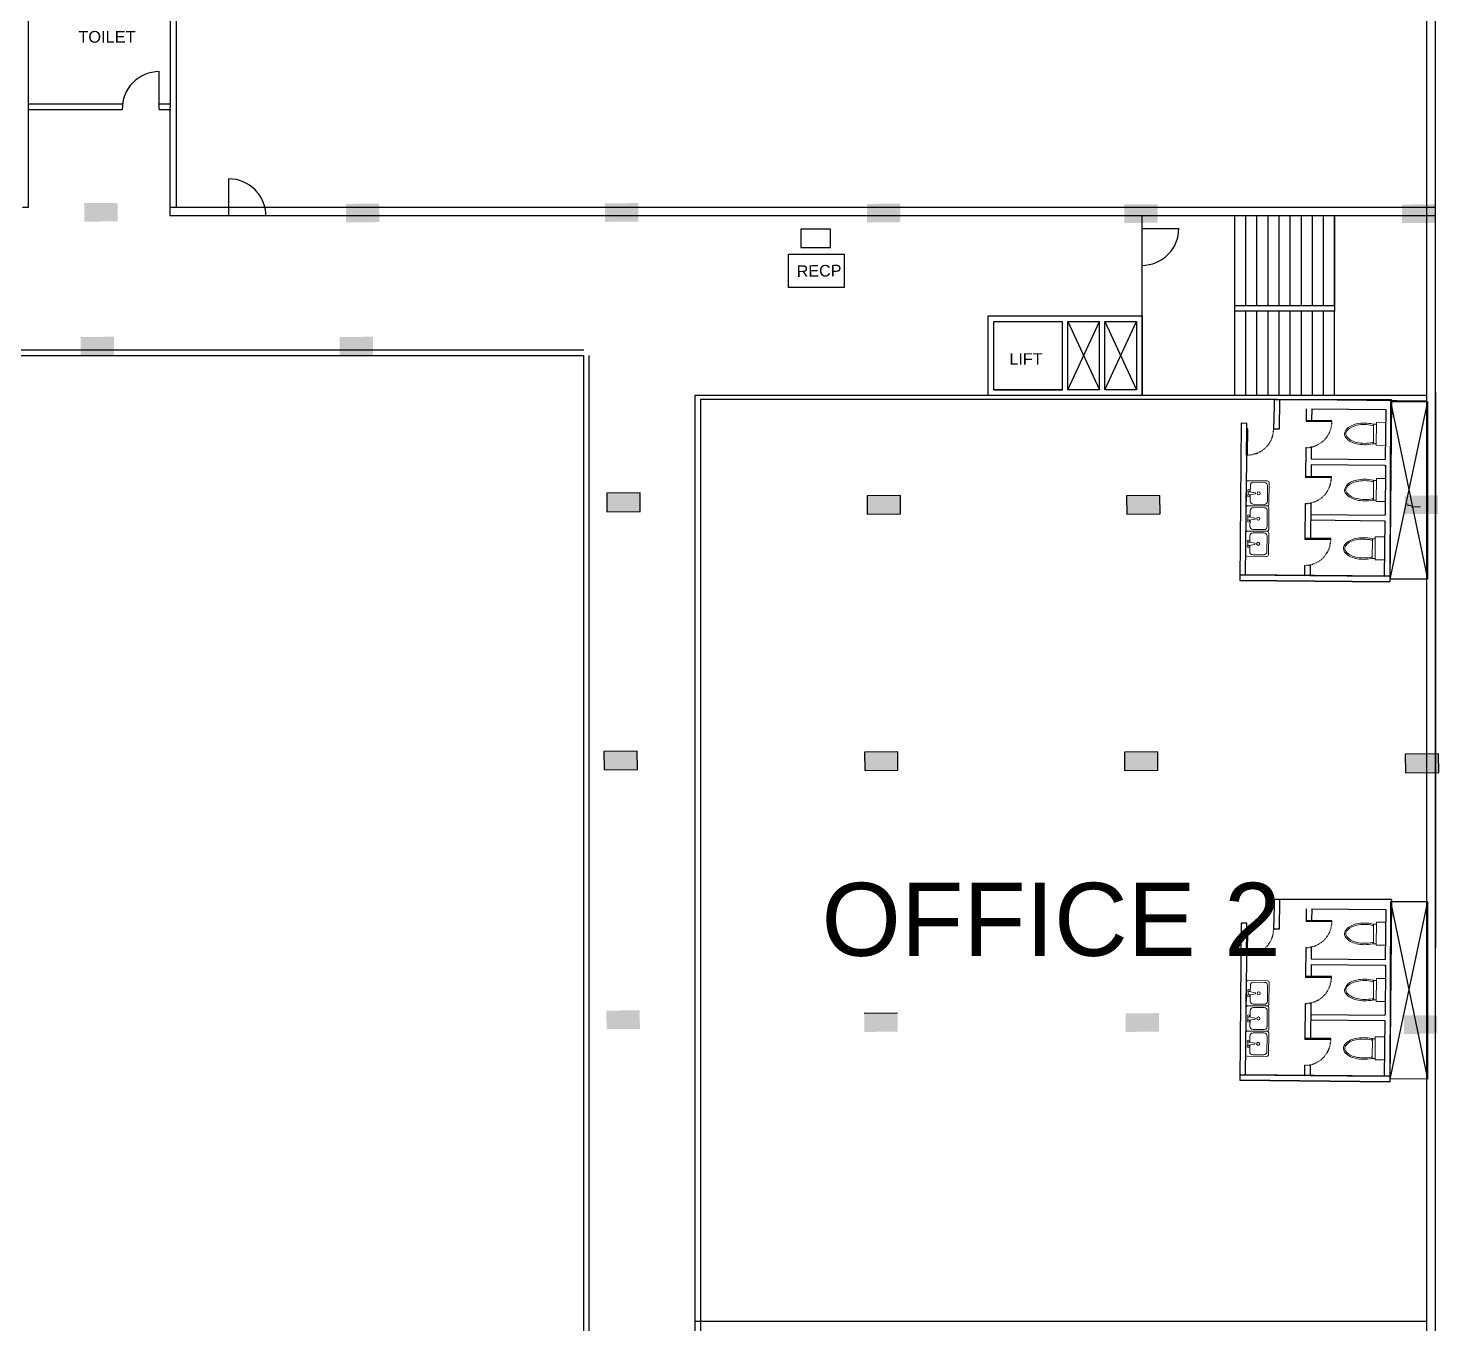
# Model space of a CAD drawing. Header units: millimetres. Extents: x 587797 to 2274247, y 1711 to 439204.
# Drawn here: x 1404874 to 1442964, y 261574 to 296570 of the extents above; entities that cross this region are included whole.
import ezdxf

# ---------------------------------------------------------------- set-up
doc = ezdxf.new("R2010")
doc.units = ezdxf.units.MM
doc.linetypes.add('ACAD_ISO03W100', pattern=[30, 12, -18])
doc.layers.add('finiture', color=7, linetype='Continuous', lineweight=20)
doc.styles.add('DIM_FONT', font='SIMPLEX', dxfattribs={"width": 0.8})
doc.styles.get("Standard").update_dxf_attribs({"font": 'arial.ttf'})

msp = doc.modelspace()

# ---------------------------------------------------------------- hatches: boundary and pattern name
h = msp.add_hatch(color=256)
h.dxf.hatch_style = 1
h.paths.add_polyline_path([(1407289.152, 291352.863), (1407284.864, 291852.845), (1406384.897, 291845.127), (1406389.185, 291345.145)])
h = msp.add_hatch(color=256)
h.dxf.hatch_style = 1
h.paths.add_polyline_path([(1414354.876, 291331.98), (1414350.588, 291831.962), (1413450.621, 291824.244), (1413454.909, 291324.262)])
h = msp.add_hatch(color=256)
h.dxf.hatch_style = 1
h.paths.add_polyline_path([(1421352.711, 291346.502), (1421348.423, 291846.484), (1420448.456, 291838.766), (1420452.744, 291338.784)])
h = msp.add_hatch(color=256)
h.dxf.hatch_style = 1
h.paths.add_polyline_path([(1428426.671, 291331.339), (1428422.383, 291831.32), (1427522.416, 291823.602), (1427526.704, 291323.621)])
h = msp.add_hatch(color=256)
h.dxf.hatch_style = 1
h.paths.add_polyline_path([(1435373.751, 291315.793), (1435369.464, 291815.775), (1434469.497, 291808.057), (1434473.784, 291308.076)])
h = msp.add_hatch(color=256)
h.dxf.hatch_style = 1
h.paths.add_polyline_path([(1442872.415, 291313.35), (1442868.127, 291813.332), (1441968.16, 291805.614), (1441972.448, 291305.632)])
h = msp.add_hatch(color=256)
h.dxf.hatch_style = 1
h.paths.add_polyline_path([(1407191.708, 287736.117), (1407187.42, 288236.099), (1406287.453, 288228.381), (1406291.741, 287728.399)])
h = msp.add_hatch(color=256)
h.dxf.hatch_style = 1
h.paths.add_polyline_path([(1414184.095, 287736.117), (1414179.807, 288236.099), (1413279.84, 288228.381), (1413284.128, 287728.399)])
h = msp.add_hatch(color=256)
h.dxf.hatch_style = 1
h.paths.add_polyline_path([(1421401.153, 283516.208), (1421396.865, 284016.19), (1420496.898, 284008.472), (1420501.186, 283508.49)])
h = msp.add_hatch(color=256)
h.dxf.hatch_style = 1
h.paths.add_polyline_path([(1428428.571, 283450.754), (1428424.283, 283950.736), (1427524.316, 283943.018), (1427528.604, 283443.037)])
h = msp.add_hatch(color=256)
h.dxf.hatch_style = 1
h.paths.add_polyline_path([(1435439.614, 283450.754), (1435435.326, 283950.736), (1434535.359, 283943.018), (1434539.647, 283443.037)])
h = msp.add_hatch(color=256)
h.dxf.hatch_style = 1
h.paths.add_polyline_path([(1442942.075, 283450.754), (1442937.788, 283950.736), (1442037.821, 283943.018), (1442042.108, 283443.037)])
h = msp.add_hatch(color=256)
h.dxf.hatch_style = 1
h.paths.add_polyline_path([(1421324.908, 276544.917), (1421320.621, 277044.898), (1420420.654, 277037.181), (1420424.941, 276537.199)])
h = msp.add_hatch(color=256)
h.dxf.hatch_style = 1
h.paths.add_polyline_path([(1428360.826, 276525.283), (1428356.539, 277025.264), (1427456.572, 277017.546), (1427460.859, 276517.565)])
h = msp.add_hatch(color=256)
h.dxf.hatch_style = 1
h.paths.add_polyline_path([(1435379.08, 276525.283), (1435374.793, 277025.264), (1434474.826, 277017.546), (1434479.113, 276517.565)])
h = msp.add_hatch(color=256)
h.dxf.hatch_style = 1
h.paths.add_polyline_path([(1442963.555, 276467.698), (1442959.267, 276967.68), (1442059.3, 276959.962), (1442063.588, 276459.98)])
h = msp.add_hatch(color=256)
h.dxf.hatch_style = 1
h.paths.add_polyline_path([(1421391.159, 269541.432), (1421386.871, 270041.414), (1420486.904, 270033.696), (1420491.192, 269533.714)])
h = msp.add_hatch(color=256)
h.dxf.hatch_style = 1
h.paths.add_polyline_path([(1428352.693, 269465.823), (1428348.405, 269965.805), (1427448.438, 269958.087), (1427452.726, 269458.105)])
h = msp.add_hatch(color=256)
h.dxf.hatch_style = 1
h.paths.add_polyline_path([(1435408.586, 269465.823), (1435404.298, 269965.805), (1434504.331, 269958.087), (1434508.619, 269458.105)])
h = msp.add_hatch(color=256)
h.dxf.hatch_style = 1
h.paths.add_polyline_path([(1442926.561, 269410.682), (1442922.274, 269910.664), (1442022.307, 269902.946), (1442026.594, 269402.964)])

# ---------------------------------------------------------------- linework, layer by layer
for p, q in [((1404874.256, 311729.619), (1404874.256, 291729.619)), ((1408724.256, 311729.619), (1408702.603, 291499.619)), ((1442874.256, 291729.619), (1442874.256, 311729.619)), ((1408874.256, 291729.619), (1408874.256, 311499.619)), ((1442644.256, 291729.619), (1442644.256, 311499.619)), ((1408413.045, 294374.945), (1408413.045, 295396.878)), ((1404874.256, 294524.945), (1407421.095, 294524.945)), ((1408413.045, 294524.945), (1408724.256, 294524.945)), ((1404874.256, 294374.945), (1407413.045, 294374.945)), ((1408413.045, 294374.945), (1408724.256, 294374.945)), ((1410291.427, 291499.619), (1410291.427, 292499.619)), ((1404874.256, 291729.619), (1404724.256, 291729.619)), ((1442874.256, 291499.619), (1408702.603, 291499.619)), ((1442874.256, 291729.619), (1408702.849, 291729.619)), ((1408874.256, 291729.619), (1408702.849, 291729.619)), ((1442874.256, 291729.619), (1408874.256, 291729.619)), ((1434944.256, 291499.619), (1434944.256, 286649.28)), ((1437444.256, 291499.619), (1437444.256, 286649.619)), ((1437744.256, 291499.619), (1437744.256, 289074.619)), ((1438044.256, 291499.619), (1438044.256, 289074.619)), ((1438344.256, 291499.619), (1438344.256, 289074.619)), ((1438644.256, 291499.619), (1438644.256, 289074.619)), ((1438944.256, 291499.619), (1438944.256, 289074.619)), ((1439244.256, 291499.619), (1439244.256, 289074.619)), ((1439544.256, 291499.619), (1439544.256, 289074.619)), ((1439844.256, 291499.619), (1439844.256, 289074.619)), ((1440144.256, 289074.619), (1440144.256, 291499.619)), ((1440144.256, 291499.619), (1440144.256, 288924.619)), ((1442644.256, 236879.619), (1442644.256, 291729.619)), ((1442644.256, 286499.619), (1442644.256, 291499.619)), ((1442874.256, 236879.619), (1442874.256, 291729.619)), ((1425736.686, 291142.758), (1425736.686, 290642.758)), ((1426536.686, 291142.758), (1425736.686, 291142.758)), ((1426536.686, 290642.758), (1426536.686, 291142.758)), ((1434944.256, 291162.842), (1435944.256, 291162.842)), ((1425736.686, 290642.758), (1426536.686, 290642.758)), ((1425407.348, 290465.725), (1426907.348, 290465.725)), ((1425407.348, 289565.725), (1425407.348, 290465.725)), ((1426907.348, 290465.725), (1426907.348, 289565.725)), ((1426907.348, 289565.725), (1425407.348, 289565.725)), ((1430799.547, 286799.28), (1430799.547, 288799.28)), ((1430799.547, 288799.28), (1432799.547, 288799.28)), ((1430799.547, 286649.28), (1430799.547, 288799.28)), ((1432799.547, 288799.28), (1433799.547, 288799.28)), ((1433799.547, 288799.28), (1434799.547, 288799.28)), ((1434799.547, 288799.28), (1434949.547, 288799.28)), ((1434949.547, 288799.28), (1434949.547, 286799.28)), ((1440144.256, 289074.619), (1437444.256, 289074.619)), ((1440144.256, 288924.619), (1437444.256, 288924.619)), ((1437744.256, 288924.619), (1437744.256, 286649.619)), ((1438044.256, 288924.619), (1438044.256, 286649.619)), ((1438344.256, 288924.619), (1438344.256, 286649.28)), ((1438644.256, 288924.619), (1438644.256, 286649.619)), ((1438944.256, 288924.619), (1438944.256, 286649.619)), ((1439244.256, 288924.619), (1439244.256, 286649.619)), ((1439544.256, 288924.619), (1439544.256, 286649.619)), ((1439844.256, 288924.619), (1439844.256, 286649.619)), ((1440144.256, 286649.619), (1440144.256, 288924.619)), ((1430949.547, 286799.28), (1430949.547, 288649.28)), ((1430949.547, 288649.28), (1432799.547, 288649.28)), ((1432799.547, 286799.28), (1432799.547, 288649.28)), ((1432949.547, 286799.28), (1432949.547, 288649.28)), ((1432949.547, 288649.28), (1433799.547, 288649.28)), ((1432949.547, 288649.28), (1433799.547, 286799.28)), ((1432949.547, 286799.28), (1433799.547, 288649.28)), ((1433799.547, 286799.28), (1433799.547, 288649.28)), ((1433949.547, 286799.28), (1433949.547, 288649.28)), ((1433949.547, 288649.28), (1434799.547, 288649.28)), ((1433949.547, 288649.28), (1434799.547, 286799.28)), ((1433949.547, 286799.28), (1434799.547, 288649.28)), ((1434799.547, 288649.28), (1434799.547, 286799.28)), ((1350874.256, 287879.619), (1419874.256, 287879.619)), ((1350874.256, 287729.619), (1419874.256, 287729.619)), ((1419874.256, 231879.619), (1419874.256, 287729.619)), ((1420024.256, 231879.619), (1420024.256, 287729.619)), ((1422874.256, 286649.28), (1422874.256, 236879.619)), ((1442644.256, 286649.28), (1422874.256, 286649.28)), ((1422874.256, 286649.28), (1422874.256, 261649.28)), ((1423024.256, 286538.851), (1423024.256, 237029.619)), ((1438595.518, 286538.851), (1423024.256, 286538.851)), ((1434949.547, 286649.28), (1430799.547, 286649.28)), ((1430949.547, 286799.28), (1432799.547, 286799.28)), ((1432799.547, 286799.28), (1430949.547, 286799.28)), ((1433799.547, 286799.28), (1432949.547, 286799.28)), ((1434799.547, 286799.28), (1433949.547, 286799.28)), ((1434949.547, 286799.28), (1434949.547, 286649.28)), ((1438514.161, 286535.923), (1438504.883, 285889.628)), ((1441684.453, 286535.923), (1438511.146, 286535.923)), ((1442644.256, 286499.619), (1438595.518, 286538.851)), ((1438658.818, 286535.923), (1438653.423, 285738.181)), ((1441684.453, 286535.923), (1441637.66, 281615.845)), ((1441658.463, 286487.225), (1441638.339, 281687.267)), ((1442658.453, 286482.898), (1441638.339, 281687.267)), ((1441658.463, 286487.225), (1442658.453, 286482.898)), ((1441658.463, 286487.225), (1442658.453, 281687.267)), ((1442658.453, 286482.898), (1442658.453, 281687.267)), ((1442874.256, 286729.619), (1442874.256, 271729.619)), ((1439381.372, 286287.927), (1439378.029, 285943.011)), ((1439531.365, 286286.474), (1439528.303, 285970.556)), ((1439531.365, 286286.474), (1441531.271, 286267.095)), ((1441531.271, 286267.095), (1441518.19, 284917.158)), ((1437628.583, 285898.119), (1437587.468, 281655.092)), ((1437778.576, 285896.666), (1437628.583, 285898.119)), ((1437777.123, 285746.673), (1437738.914, 281803.632)), ((1437770.34, 285046.706), (1437777.123, 285746.673)), ((1437777.123, 285746.673), (1437778.576, 285896.666)), ((1437806.122, 285746.392), (1437777.123, 285746.673)), ((1437799.339, 285046.425), (1437806.122, 285746.392)), ((1438507.542, 285889.602), (1438504.883, 285889.628)), ((1438506.089, 285739.609), (1438507.542, 285889.602)), ((1438653.423, 285738.181), (1438506.089, 285739.609)), ((1440077.996, 285936.228), (1439378.029, 285943.011)), ((1440078.277, 285965.227), (1439378.31, 285972.009)), ((1440077.996, 285936.228), (1440078.277, 285965.227)), ((1437799.339, 285046.425), (1437770.34, 285046.706)), ((1439371.247, 285243.044), (1439363.4, 284433.304)), ((1439521.397, 285257.85), (1439518.283, 284936.537)), ((1439518.283, 284936.537), (1441518.19, 284917.158)), ((1439516.83, 284786.544), (1439513.674, 284460.85)), ((1439516.83, 284786.544), (1441516.736, 284767.165)), ((1441528.231, 284767.054), (1441515.15, 283417.117)), ((1441527.847, 284727.442), (1441528.231, 284767.054)), ((1440063.367, 284426.522), (1439363.4, 284433.304)), ((1440063.648, 284455.52), (1439363.681, 284462.303)), ((1440063.367, 284426.522), (1440063.648, 284455.52)), ((1421396.865, 284016.19), (1420496.898, 284008.472)), ((1420496.898, 284008.472), (1420501.186, 283508.49)), ((1421401.153, 283516.208), (1421396.865, 284016.19)), ((1428424.283, 283950.736), (1427524.316, 283943.018)), ((1427524.316, 283943.018), (1427528.604, 283443.037)), ((1428428.571, 283450.754), (1428424.283, 283950.736)), ((1435435.326, 283950.736), (1434535.359, 283943.018)), ((1434535.359, 283943.018), (1434539.647, 283443.037)), ((1435439.614, 283450.754), (1435435.326, 283950.736)), ((1420501.186, 283508.49), (1421401.153, 283516.208)), ((1427528.604, 283443.037), (1428428.571, 283450.754)), ((1434539.647, 283443.037), (1435439.614, 283450.754)), ((1439356.617, 283733.337), (1439347.193, 282760.738)), ((1439506.768, 283748.143), (1439497.186, 282759.285)), ((1439503.749, 283436.608), (1441503.655, 283417.228)), ((1439502.296, 283286.615), (1441502.202, 283267.235)), ((1441502.202, 283267.235), (1441487.667, 281767.306)), ((1440047.16, 282753.955), (1439347.193, 282760.738)), ((1440047.441, 282782.954), (1439347.474, 282789.737)), ((1440047.16, 282753.955), (1440047.441, 282782.954)), ((1439340.41, 282060.771), (1439337.768, 281788.139)), ((1439490.56, 282075.577), (1439487.761, 281786.685)), ((1437587.468, 281655.092), (1441637.66, 281615.845)), ((1441637.66, 281615.845), (1437587.468, 281655.092)), ((1437588.922, 281805.085), (1441639.087, 281765.839)), ((1441639.087, 281765.839), (1437588.922, 281805.085)), ((1437738.914, 281803.632), (1439337.768, 281788.139)), ((1439487.761, 281786.685), (1441487.667, 281767.306)), ((1442658.453, 281687.267), (1441638.357, 281691.544)), ((1421320.621, 277044.898), (1420420.654, 277037.181)), ((1420420.654, 277037.181), (1420424.941, 276537.199)), ((1421324.908, 276544.917), (1421320.621, 277044.898)), ((1428356.539, 277025.264), (1427456.572, 277017.546)), ((1427456.572, 277017.546), (1427460.859, 276517.565)), ((1428360.826, 276525.283), (1428356.539, 277025.264)), ((1435374.793, 277025.264), (1434474.826, 277017.546)), ((1434474.826, 277017.546), (1434479.113, 276517.565)), ((1435379.08, 276525.283), (1435374.793, 277025.264)), ((1442959.267, 276967.68), (1442059.3, 276959.962)), ((1442059.3, 276959.962), (1442063.588, 276459.98)), ((1442963.555, 276467.698), (1442959.267, 276967.68)), ((1420424.941, 276537.199), (1421324.908, 276544.917)), ((1427460.859, 276517.565), (1428360.826, 276525.283)), ((1434479.113, 276517.565), (1435379.08, 276525.283)), ((1442063.588, 276459.98), (1442963.555, 276467.698)), ((1438514.161, 273031.839), (1438504.883, 272385.544)), ((1441684.453, 273031.839), (1438511.146, 273031.839)), ((1438658.818, 273031.839), (1438653.423, 272234.098)), ((1439381.372, 272783.844), (1439378.029, 272438.927)), ((1439531.365, 272782.39), (1439528.303, 272466.472)), ((1439531.365, 272782.39), (1441531.271, 272763.011)), ((1441531.271, 272763.011), (1441518.19, 271413.074)), ((1441684.453, 273031.839), (1441637.66, 268111.762)), ((1441658.463, 272983.141), (1441638.339, 268183.184)), ((1442658.453, 272978.814), (1441638.339, 268183.184)), ((1441658.463, 272983.141), (1442658.453, 272978.814)), ((1441658.463, 272983.141), (1442658.453, 268183.184)), ((1442658.453, 272978.814), (1442658.453, 268183.184)), ((1437628.583, 272394.036), (1437587.468, 268151.009)), ((1437778.576, 272392.582), (1437628.583, 272394.036)), ((1437777.123, 272242.589), (1437778.576, 272392.582)), ((1438507.542, 272385.518), (1438504.883, 272385.544)), ((1438506.089, 272235.525), (1438507.542, 272385.518)), ((1440077.996, 272432.144), (1439378.029, 272438.927)), ((1440078.277, 272461.143), (1439378.31, 272467.926)), ((1440077.996, 272432.144), (1440078.277, 272461.143)), ((1437777.123, 272242.589), (1437738.914, 268299.548)), ((1437770.34, 271542.622), (1437777.123, 272242.589)), ((1437806.122, 272242.308), (1437777.123, 272242.589)), ((1437799.339, 271542.341), (1437806.122, 272242.308)), ((1438653.423, 272234.098), (1438506.089, 272235.525)), ((1439371.247, 271738.96), (1439363.4, 270929.221)), ((1439521.397, 271753.766), (1439518.283, 271432.454)), ((1437799.339, 271542.341), (1437770.34, 271542.622)), ((1439516.83, 271282.461), (1439513.674, 270956.766)), ((1439516.83, 271282.461), (1441516.736, 271263.081)), ((1439518.283, 271432.454), (1441518.19, 271413.074)), ((1441528.231, 271262.97), (1441515.15, 269913.033)), ((1441527.847, 271223.358), (1441528.231, 271262.97)), ((1440063.367, 270922.438), (1439363.4, 270929.221)), ((1440063.648, 270951.437), (1439363.681, 270958.219)), ((1440063.367, 270922.438), (1440063.648, 270951.437)), ((1439356.617, 270229.254), (1439347.193, 269256.654)), ((1439506.768, 270244.06), (1439497.186, 269255.201)), ((1428348.405, 269965.805), (1427448.438, 269958.087)), ((1439502.296, 269782.531), (1441502.202, 269763.152)), ((1439503.749, 269932.524), (1441503.655, 269913.145)), ((1441502.202, 269763.152), (1441487.667, 268263.222)), ((1440047.16, 269249.872), (1439347.193, 269256.654)), ((1440047.441, 269278.87), (1439347.474, 269285.653)), ((1440047.16, 269249.872), (1440047.441, 269278.87)), ((1439340.41, 268556.687), (1439337.768, 268284.055)), ((1439490.56, 268571.493), (1439487.761, 268282.601)), ((1437587.468, 268151.009), (1441637.66, 268111.762)), ((1441637.66, 268111.762), (1437587.468, 268151.009)), ((1437588.922, 268301.001), (1441639.087, 268261.755)), ((1441639.087, 268261.755), (1437588.922, 268301.001)), ((1437738.914, 268299.548), (1439337.768, 268284.055)), ((1439487.761, 268282.601), (1441487.667, 268263.222)), ((1442658.453, 268183.184), (1441638.357, 268187.46)), ((1422874.256, 261649.28), (1442644.256, 261649.28))]:
    msp.add_line(p, q)
for centre, radius, start, end in [((1408413.209, 294396.482), 1000.396, 90.00939, 181.2336345), ((1410291.427, 291499.619), 1000, 0, 90), ((1434944.256, 291162.842), 1000, 270, 0)]:
    msp.add_arc(centre, radius, start, end)
at = {"linetype": 'ACAD_ISO03W100'}
for centre in [(1437806.122, 285746.392), (1439378.029, 285943.011), (1439363.4, 284433.304), (1439347.193, 282760.738), (1439378.029, 272438.927), (1437806.122, 272242.308), (1439363.4, 270929.221), (1439347.193, 269256.654)]:
    msp.add_arc(centre, 700, 269.4448144, 359.4448144, dxfattribs=at)
at = {"layer": 'finiture'}
for p, q in [((1441203.101, 285872.09), (1441198.003, 285346.017)), ((1441202.918, 285872.741), (1441279.578, 285871.998)), ((1441273.578, 285305.227), (1441279.593, 285925.9)), ((1441279.593, 285925.9), (1441527.612, 285923.497)), ((1441527.612, 285923.497), (1441521.597, 285302.823)), ((1441200.729, 285342.63), (1441274.441, 285341.916)), ((1441521.597, 285302.823), (1441273.578, 285305.227)), ((1437763.156, 284305.34), (1437757.421, 283713.475)), ((1438341.338, 284342.017), (1437805.842, 284347.206)), ((1437805.847, 284347.758), (1438341.344, 284342.569)), ((1437873.366, 284043.545), (1437875.073, 284219.695)), ((1437960.444, 284303.428), (1438256.377, 284300.56)), ((1438340.109, 284215.189), (1438336.013, 283792.429)), ((1438377.469, 283707.467), (1438383.205, 284299.331)), ((1441204.998, 284354.938), (1441199.9, 283828.865)), ((1441204.815, 284355.589), (1441281.475, 284354.846)), ((1441275.475, 283788.074), (1441281.49, 284408.748)), ((1441281.49, 284408.748), (1441529.509, 284406.345)), ((1441529.509, 284406.345), (1441523.494, 283785.671)), ((1437816.247, 283966.585), (1437817.066, 284051.137)), ((1437844.431, 283966.312), (1438013.808, 283992.857)), ((1438014.081, 284021.042), (1437845.25, 284050.864)), ((1437870.976, 283796.935), (1437872.683, 283973.085)), ((1438013.808, 283992.857), (1438014.081, 284021.042)), ((1441202.626, 283825.478), (1441276.338, 283824.764)), ((1441523.494, 283785.671), (1441275.475, 283788.074)), ((1437756.54, 283622.59), (1437750.805, 283030.726)), ((1438334.722, 283659.268), (1437799.226, 283664.457)), ((1437799.231, 283665.008), (1438334.728, 283659.819)), ((1437799.287, 283670.79), (1438334.784, 283665.601)), ((1437866.75, 283360.796), (1437868.457, 283536.946)), ((1437953.829, 283620.679), (1438249.761, 283617.811)), ((1438250.641, 283708.696), (1437954.709, 283711.564)), ((1438333.493, 283532.44), (1438329.397, 283109.679)), ((1438370.854, 283024.718), (1438376.589, 283616.582)), ((1442145.679, 283680.661), (1442219.391, 283679.947)), ((1442466.547, 283640.855), (1442218.528, 283643.258)), ((1437809.631, 283283.836), (1437810.45, 283368.388)), ((1437837.815, 283283.563), (1438007.192, 283310.108)), ((1438007.465, 283338.292), (1437838.634, 283368.115)), ((1437864.361, 283114.186), (1437866.067, 283290.336)), ((1438244.025, 283025.947), (1437948.093, 283028.814)), ((1438007.192, 283310.108), (1438007.465, 283338.292)), ((1437749.927, 282940.144), (1437744.192, 282348.28)), ((1438328.109, 282976.822), (1437792.613, 282982.011)), ((1437792.618, 282982.563), (1438328.115, 282977.374)), ((1437792.672, 282988.04), (1438328.168, 282982.851)), ((1437803.018, 282601.39), (1437803.837, 282685.942)), ((1437831.202, 282601.117), (1438000.579, 282627.662)), ((1438000.852, 282655.846), (1437832.021, 282685.669)), ((1437860.137, 282678.35), (1437861.844, 282854.5)), ((1437947.216, 282938.233), (1438243.148, 282935.365)), ((1438000.579, 282627.662), (1438000.852, 282655.846)), ((1438326.88, 282849.994), (1438322.784, 282427.233)), ((1438364.241, 282342.272), (1438369.976, 282934.136)), ((1441173.431, 282776.201), (1441168.333, 282250.128)), ((1441173.247, 282776.851), (1441249.908, 282776.108)), ((1441243.908, 282209.337), (1441249.922, 282830.011)), ((1441249.922, 282830.011), (1441497.942, 282827.608)), ((1437786.059, 282305.594), (1438321.555, 282300.405)), ((1437857.748, 282431.74), (1437859.454, 282607.89)), ((1438237.412, 282343.501), (1437941.48, 282346.368)), ((1441171.059, 282246.74), (1441244.771, 282246.026)), ((1441491.927, 282206.934), (1441243.908, 282209.337)), ((1441203.101, 272368.006), (1441198.003, 271841.933)), ((1441202.918, 272368.657), (1441279.578, 272367.914)), ((1441273.578, 271801.143), (1441279.593, 272421.817)), ((1441279.593, 272421.817), (1441527.612, 272419.413)), ((1441527.612, 272419.413), (1441521.597, 271798.74)), ((1441200.729, 271838.546), (1441274.441, 271837.832)), ((1441521.597, 271798.74), (1441273.578, 271801.143)), ((1438341.338, 270837.933), (1437805.842, 270843.122)), ((1437805.847, 270843.674), (1438341.344, 270838.485)), ((1441204.998, 270850.854), (1441199.9, 270324.781)), ((1441204.815, 270851.505), (1441281.475, 270850.762)), ((1441275.475, 270283.991), (1441281.49, 270904.664)), ((1441281.49, 270904.664), (1441529.509, 270902.261)), ((1441529.509, 270902.261), (1441523.494, 270281.587)), ((1437763.156, 270801.256), (1437757.421, 270209.392)), ((1437816.247, 270462.502), (1437817.066, 270547.054)), ((1437844.431, 270462.228), (1438013.808, 270488.774)), ((1438014.081, 270516.958), (1437845.25, 270546.78)), ((1437870.976, 270292.851), (1437872.683, 270469.001)), ((1437873.366, 270539.461), (1437875.073, 270715.611)), ((1437960.444, 270799.344), (1438256.377, 270796.477)), ((1438013.808, 270488.774), (1438014.081, 270516.958)), ((1438340.109, 270711.105), (1438336.013, 270288.345)), ((1438377.469, 270203.383), (1438383.205, 270795.248)), ((1437756.54, 270118.507), (1437750.805, 269526.642)), ((1438334.722, 270155.184), (1437799.226, 270160.373)), ((1437799.231, 270160.925), (1438334.728, 270155.736)), ((1437799.287, 270166.706), (1438334.784, 270161.517)), ((1437953.829, 270116.595), (1438249.761, 270113.727)), ((1438250.641, 270204.612), (1437954.709, 270207.48)), ((1438370.854, 269520.634), (1438376.589, 270112.498)), ((1441202.626, 270321.394), (1441276.338, 270320.68)), ((1441523.494, 270281.587), (1441275.475, 270283.991)), ((1437809.631, 269779.752), (1437810.45, 269864.304)), ((1437837.815, 269779.479), (1438007.192, 269806.024)), ((1438007.465, 269834.208), (1437838.634, 269864.031)), ((1437864.361, 269610.102), (1437866.067, 269786.252)), ((1437866.75, 269856.712), (1437868.457, 270032.862)), ((1438007.192, 269806.024), (1438007.465, 269834.208)), ((1438333.493, 270028.356), (1438329.397, 269605.596)), ((1437749.927, 269436.061), (1437744.192, 268844.196)), ((1438328.109, 269472.738), (1437792.613, 269477.927)), ((1437792.618, 269478.479), (1438328.115, 269473.29)), ((1437792.672, 269483.957), (1438328.168, 269478.768)), ((1437860.137, 269174.266), (1437861.844, 269350.416)), ((1437947.216, 269434.149), (1438243.148, 269431.281)), ((1438244.025, 269521.863), (1437948.093, 269524.73)), ((1438326.88, 269345.91), (1438322.784, 268923.15)), ((1438364.241, 268838.188), (1438369.976, 269430.052)), ((1441243.908, 268705.253), (1441249.922, 269325.927)), ((1441249.922, 269325.927), (1441497.942, 269323.524)), ((1437803.018, 269097.306), (1437803.837, 269181.858)), ((1437831.202, 269097.033), (1438000.579, 269123.579)), ((1438000.852, 269151.763), (1437832.021, 269181.585)), ((1437857.748, 268927.656), (1437859.454, 269103.806)), ((1438000.579, 269123.579), (1438000.852, 269151.763)), ((1441173.431, 269272.117), (1441168.333, 268746.044)), ((1441173.247, 269272.768), (1441249.908, 269272.025)), ((1437786.059, 268801.511), (1438321.555, 268796.322)), ((1438237.412, 268839.417), (1437941.48, 268842.285)), ((1441171.059, 268742.657), (1441244.771, 268741.942)), ((1441491.927, 268702.85), (1441243.908, 268705.253))]:
    msp.add_line(p, q, dxfattribs=at)
for centre, radius in [((1437830.066, 283938.265), 28.185), ((1437831.431, 284079.185), 28.185), ((1438098.497, 284006.13), 42.278), ((1437824.816, 283396.435), 28.185), ((1437823.45, 283255.515), 28.185), ((1438091.881, 283323.381), 42.278), ((1437818.203, 282713.989), 28.185), ((1438085.268, 282640.935), 42.278), ((1437816.837, 282573.069), 28.185), ((1437830.066, 270434.181), 28.185), ((1437831.431, 270575.101), 28.185), ((1438098.497, 270502.046), 42.278), ((1437823.45, 269751.432), 28.185), ((1437824.816, 269892.352), 28.185), ((1438091.881, 269819.297), 42.278), ((1437816.837, 269068.986), 28.185), ((1437818.203, 269209.906), 28.185), ((1438085.268, 269136.851), 42.278)]:
    msp.add_circle(centre, radius, dxfattribs=at)
for centre, radius, start, end in [((1440706.906, 285554.525), 296.758, 115.7673013, 167.9162582), ((1440581.585, 285615.051), 127.664, 141.8417798, 179.4448144), ((1440760.276, 285474.646), 354.917, 117.7165492, 141.8417798), ((1440877.875, 285250.81), 644.97, 102.0033912, 117.7165492), ((1440877.875, 285250.81), 607.765, 102.0033912, 117.7165492), ((1440953.249, 284896.306), 1007.399, 76.8862377, 102.0033912), ((1440953.249, 284896.306), 970.194, 89.4448144, 102.0033912), ((1440953.249, 284896.306), 970.194, 76.8862377, 89.4448144), ((1441035.479, 285249.283), 607.765, 74.9363749, 76.8862377), ((1441035.479, 285249.283), 644.97, 74.9363749, 76.8862377), ((1440581.585, 285615.051), 164.868, 179.4448144, 217.0478492), ((1440762.963, 285751.968), 392.122, 217.0478492, 241.1730797), ((1440581.585, 285615.051), 127.664, 179.4448144, 217.0478492), ((1440762.963, 285751.968), 354.917, 217.0478492, 241.1730797), ((1440884.878, 285973.483), 644.97, 241.1730797, 256.8862377), ((1440884.878, 285973.483), 607.765, 241.1730797, 256.8862377), ((1440967.107, 286326.46), 1007.399, 256.8862377, 269.4448144), ((1440967.107, 286326.46), 970.194, 256.8862377, 269.4448144), ((1440967.107, 286326.46), 1007.399, 269.4448144, 282.0033912), ((1440967.107, 286326.46), 970.194, 269.4448144, 282.0033912), ((1441042.482, 285971.956), 607.765, 282.0033912, 283.953254), ((1441042.482, 285971.956), 644.97, 282.0033912, 283.953254), ((1437805.432, 284304.93), 42.278, 89.4448144, 179.4448144), ((1437959.625, 284218.876), 84.556, 89.4448144, 179.4448144), ((1438255.557, 284216.008), 84.556, 359.4448144, 89.4448144), ((1438340.929, 284299.741), 42.278, 359.4448144, 89.4448144), ((1440708.804, 284037.373), 296.758, 115.7673013, 167.9162582), ((1440583.482, 284097.899), 127.664, 141.8417798, 179.4448144), ((1440762.173, 283957.494), 354.917, 117.7165492, 141.8417798), ((1440879.772, 283733.658), 644.97, 102.0033912, 117.7165492), ((1440879.772, 283733.658), 607.765, 102.0033912, 117.7165492), ((1440955.146, 283379.153), 1007.399, 76.8862377, 102.0033912), ((1440955.146, 283379.153), 970.194, 89.4448144, 102.0033912), ((1440955.146, 283379.153), 970.194, 76.8862377, 89.4448144), ((1441037.376, 283732.131), 607.765, 74.9363749, 76.8862377), ((1441037.376, 283732.131), 644.97, 74.9363749, 76.8862377), ((1437955.529, 283796.116), 84.556, 179.4448144, 269.4448144), ((1438251.461, 283793.248), 84.556, 269.4448144, 359.4448144), ((1440583.482, 284097.899), 164.868, 179.4448144, 217.0478492), ((1440764.86, 284234.815), 392.122, 217.0478492, 241.1730797), ((1440583.482, 284097.899), 127.664, 179.4448144, 217.0478492), ((1440764.86, 284234.815), 354.917, 217.0478492, 241.1730797), ((1440886.775, 284456.331), 644.97, 241.1730797, 256.8862377), ((1440886.775, 284456.331), 607.765, 241.1730797, 256.8862377), ((1440969.004, 284809.308), 1007.399, 256.8862377, 269.4448144), ((1440969.004, 284809.308), 970.194, 256.8862377, 269.4448144), ((1440969.004, 284809.308), 1007.399, 269.4448144, 282.0033912), ((1440969.004, 284809.308), 970.194, 269.4448144, 282.0033912), ((1441044.379, 284454.804), 607.765, 282.0033912, 283.953254), ((1441044.379, 284454.804), 644.97, 282.0033912, 283.953254), ((1437798.816, 283622.181), 42.278, 89.4448144, 179.4448144), ((1437799.697, 283713.066), 42.278, 179.4448144, 269.4448144), ((1437953.009, 283536.127), 84.556, 89.4448144, 179.4448144), ((1438248.941, 283533.259), 84.556, 359.4448144, 89.4448144), ((1438334.313, 283616.992), 42.278, 359.4448144, 89.4448144), ((1438335.193, 283707.877), 42.278, 269.4448144, 359.4448144), ((1441987.432, 284309.987), 607.765, 282.0033912, 283.9532541), ((1441987.432, 284309.987), 644.97, 282.0033912, 283.9532541), ((1437793.081, 283030.316), 42.278, 179.4448144, 269.4448144), ((1437948.913, 283113.366), 84.556, 179.4448144, 269.4448144), ((1438244.845, 283110.499), 84.556, 269.4448144, 359.4448144), ((1438328.578, 283025.127), 42.278, 269.4448144, 359.4448144), ((1437792.203, 282939.735), 42.278, 89.4448144, 179.4448144), ((1437946.396, 282853.681), 84.556, 89.4448144, 179.4448144), ((1438242.328, 282850.813), 84.556, 359.4448144, 89.4448144), ((1438327.7, 282934.546), 42.278, 359.4448144, 89.4448144), ((1440730.605, 282378.757), 392.122, 117.7165492, 141.8417798), ((1440730.605, 282378.757), 354.917, 117.7165492, 141.8417798), ((1440848.205, 282154.92), 644.97, 102.0033912, 117.7165492), ((1440848.205, 282154.92), 607.765, 102.0033912, 117.7165492), ((1440923.579, 281800.416), 1007.399, 89.4448144, 102.0033912), ((1440923.579, 281800.416), 970.194, 89.4448144, 102.0033912), ((1440923.579, 281800.416), 970.194, 76.8862377, 89.4448144), ((1440923.579, 281800.416), 1007.399, 76.8862377, 89.4448144), ((1441005.809, 282153.393), 607.765, 74.9363749, 76.8862377), ((1441005.809, 282153.393), 644.97, 74.9363749, 76.8862377), ((1437786.468, 282347.87), 42.278, 179.4448144, 269.4448144), ((1437942.3, 282430.92), 84.556, 179.4448144, 269.4448144), ((1438238.232, 282428.053), 84.556, 269.4448144, 359.4448144), ((1438321.965, 282342.681), 42.278, 269.4448144, 359.4448144), ((1440551.914, 282519.162), 164.868, 179.4448144, 217.0478492), ((1440551.914, 282519.162), 164.868, 141.8417798, 179.4448144), ((1440733.293, 282656.078), 392.122, 217.0478492, 241.1730797), ((1440551.914, 282519.162), 127.664, 179.4448144, 217.0478492), ((1440551.914, 282519.162), 127.664, 141.8417798, 179.4448144), ((1440733.293, 282656.078), 354.917, 217.0478492, 241.1730797), ((1440855.207, 282877.594), 644.97, 241.1730797, 256.8862377), ((1440855.207, 282877.594), 607.765, 241.1730797, 256.8862377), ((1440937.437, 283230.571), 1007.399, 256.8862377, 269.4448144), ((1440937.437, 283230.571), 970.194, 256.8862377, 269.4448144), ((1440937.437, 283230.571), 1007.399, 269.4448144, 282.0033912), ((1440937.437, 283230.571), 970.194, 269.4448144, 282.0033912), ((1441012.811, 282876.066), 607.765, 282.0033912, 283.953254), ((1441012.811, 282876.066), 644.97, 282.0033912, 283.953254), ((1440877.875, 271746.726), 644.97, 102.0033912, 117.7165492), ((1440877.875, 271746.726), 607.765, 102.0033912, 117.7165492), ((1440953.249, 271392.222), 1007.399, 76.8862377, 102.0033912), ((1440953.249, 271392.222), 970.194, 89.4448144, 102.0033912), ((1440953.249, 271392.222), 970.194, 76.8862377, 89.4448144), ((1441035.479, 271745.199), 644.97, 74.9363749, 76.8862377), ((1440581.585, 272110.968), 164.868, 179.4448144, 217.0478492), ((1440706.906, 272050.442), 296.758, 115.7673013, 167.9162582), ((1440762.963, 272247.884), 392.122, 217.0478492, 241.1730797), ((1440581.585, 272110.968), 127.664, 179.4448144, 217.0478492), ((1440581.585, 272110.968), 127.664, 141.8417798, 179.4448144), ((1440762.963, 272247.884), 354.917, 217.0478492, 241.1730797), ((1440760.276, 271970.563), 354.917, 117.7165492, 141.8417798), ((1441035.479, 271745.199), 607.765, 74.9363749, 76.8862377), ((1440884.878, 272469.399), 644.97, 241.1730797, 256.8862377), ((1440884.878, 272469.399), 607.765, 241.1730797, 256.8862377), ((1440967.107, 272822.376), 1007.399, 256.8862377, 269.4448144), ((1440967.107, 272822.376), 970.194, 256.8862377, 269.4448144), ((1440967.107, 272822.376), 1007.399, 269.4448144, 282.0033912), ((1440967.107, 272822.376), 970.194, 269.4448144, 282.0033912), ((1441042.482, 272467.872), 607.765, 282.0033912, 283.953254), ((1441042.482, 272467.872), 644.97, 282.0033912, 283.953254), ((1437805.432, 270800.846), 42.278, 89.4448144, 179.4448144), ((1438340.929, 270795.657), 42.278, 359.4448144, 89.4448144), ((1440879.772, 270229.574), 644.97, 102.0033912, 117.7165492), ((1440879.772, 270229.574), 607.765, 102.0033912, 117.7165492), ((1440955.146, 269875.07), 1007.399, 76.8862377, 102.0033912), ((1440955.146, 269875.07), 970.194, 89.4448144, 102.0033912), ((1440955.146, 269875.07), 970.194, 76.8862377, 89.4448144), ((1441037.376, 270228.047), 607.765, 74.9363749, 76.8862377), ((1441037.376, 270228.047), 644.97, 74.9363749, 76.8862377), ((1437959.625, 270714.792), 84.556, 89.4448144, 179.4448144), ((1438255.557, 270711.925), 84.556, 359.4448144, 89.4448144), ((1440583.482, 270593.816), 164.868, 179.4448144, 217.0478492), ((1440708.804, 270533.29), 296.758, 115.7673013, 167.9162582), ((1440764.86, 270730.732), 392.122, 217.0478492, 241.1730797), ((1440583.482, 270593.816), 127.664, 179.4448144, 217.0478492), ((1440583.482, 270593.816), 127.664, 141.8417798, 179.4448144), ((1440764.86, 270730.732), 354.917, 217.0478492, 241.1730797), ((1440762.173, 270453.41), 354.917, 117.7165492, 141.8417798), ((1437798.816, 270118.097), 42.278, 89.4448144, 179.4448144), ((1437799.697, 270208.982), 42.278, 179.4448144, 269.4448144), ((1437953.009, 270032.043), 84.556, 89.4448144, 179.4448144), ((1437955.529, 270292.032), 84.556, 179.4448144, 269.4448144), ((1438248.941, 270029.175), 84.556, 359.4448144, 89.4448144), ((1438251.461, 270289.164), 84.556, 269.4448144, 359.4448144), ((1438334.313, 270112.908), 42.278, 359.4448144, 89.4448144), ((1438335.193, 270203.793), 42.278, 269.4448144, 359.4448144), ((1440886.775, 270952.247), 644.97, 241.1730797, 256.8862377), ((1440886.775, 270952.247), 607.765, 241.1730797, 256.8862377), ((1440969.004, 271305.224), 1007.399, 256.8862377, 269.4448144), ((1440969.004, 271305.224), 970.194, 256.8862377, 269.4448144), ((1440969.004, 271305.224), 1007.399, 269.4448144, 282.0033912), ((1440969.004, 271305.224), 970.194, 269.4448144, 282.0033912), ((1441044.379, 270950.72), 607.765, 282.0033912, 283.953254), ((1441044.379, 270950.72), 644.97, 282.0033912, 283.953254), ((1437792.203, 269435.651), 42.278, 89.4448144, 179.4448144), ((1437793.081, 269526.233), 42.278, 179.4448144, 269.4448144), ((1437946.396, 269349.597), 84.556, 89.4448144, 179.4448144), ((1437948.913, 269609.283), 84.556, 179.4448144, 269.4448144), ((1438242.328, 269346.729), 84.556, 359.4448144, 89.4448144), ((1438244.845, 269606.415), 84.556, 269.4448144, 359.4448144), ((1438327.7, 269430.462), 42.278, 359.4448144, 89.4448144), ((1438328.578, 269521.044), 42.278, 269.4448144, 359.4448144), ((1440923.579, 268296.332), 1007.399, 89.4448144, 102.0033912), ((1440923.579, 268296.332), 1007.399, 76.8862377, 89.4448144), ((1437942.3, 268926.837), 84.556, 179.4448144, 269.4448144), ((1438238.232, 268923.969), 84.556, 269.4448144, 359.4448144), ((1440551.914, 269015.078), 164.868, 179.4448144, 217.0478492), ((1440551.914, 269015.078), 164.868, 141.8417798, 179.4448144), ((1440733.293, 269151.994), 392.122, 217.0478492, 241.1730797), ((1440730.605, 268874.673), 392.122, 117.7165492, 141.8417798), ((1440551.914, 269015.078), 127.664, 179.4448144, 217.0478492), ((1440551.914, 269015.078), 127.664, 141.8417798, 179.4448144), ((1440733.293, 269151.994), 354.917, 217.0478492, 241.1730797), ((1440730.605, 268874.673), 354.917, 117.7165492, 141.8417798), ((1440848.205, 268650.837), 644.97, 102.0033912, 117.7165492), ((1440848.205, 268650.837), 607.765, 102.0033912, 117.7165492), ((1440923.579, 268296.332), 970.194, 89.4448144, 102.0033912), ((1440923.579, 268296.332), 970.194, 76.8862377, 89.4448144), ((1441005.809, 268649.31), 607.765, 74.9363749, 76.8862377), ((1441005.809, 268649.31), 644.97, 74.9363749, 76.8862377), ((1437786.468, 268843.787), 42.278, 179.4448144, 269.4448144), ((1438321.965, 268838.598), 42.278, 269.4448144, 359.4448144), ((1440855.207, 269373.51), 644.97, 241.1730797, 256.8862377), ((1440855.207, 269373.51), 607.765, 241.1730797, 256.8862377), ((1440937.437, 269726.487), 1007.399, 256.8862377, 269.4448144), ((1440937.437, 269726.487), 970.194, 256.8862377, 269.4448144), ((1440937.437, 269726.487), 1007.399, 269.4448144, 282.0033912), ((1440937.437, 269726.487), 970.194, 269.4448144, 282.0033912), ((1441012.811, 269371.983), 607.765, 282.0033912, 283.953254), ((1441012.811, 269371.983), 644.97, 282.0033912, 283.953254)]:
    msp.add_arc(centre, radius, start, end, dxfattribs=at)

# ---------------------------------------------------------------- texts
for s, height, p in [('TOILET', 316.3813, (1406227.579, 296178.918)), ('LIFT', 311.9008, (1431368.237, 287479.562)), ('OFFICE 2', 1973.0821, (1426296.053, 271513.018))]:
    msp.add_text(s, height=height).set_placement(p)
msp.add_text('RECP', height=311.9008, rotation=0.8961488).set_placement((1425627.323, 289850.846))
at = {"layer": 'finiture', "style": 'DIM_FONT', "width": 0.8, "flags": 9}
for tag, p, s in [('YSIZE', (1437760.289, 284009.407), '491'), ('XSIZE', (1437760.289, 284009.407), '450'), ('YSIZE', (1437753.673, 283326.658), '491'), ('XSIZE', (1437753.673, 283326.658), '450'), ('YSIZE', (1437747.06, 282644.212), '491'), ('XSIZE', (1437747.06, 282644.212), '450'), ('YSIZE', (1437760.289, 270505.324), '491'), ('XSIZE', (1437760.289, 270505.324), '450'), ('YSIZE', (1437753.673, 269822.574), '491'), ('XSIZE', (1437753.673, 269822.574), '450'), ('YSIZE', (1437747.06, 269140.128), '491'), ('XSIZE', (1437747.06, 269140.128), '450')]:
    msp.add_attdef(tag, p, s, height=0.689, rotation=359.4448144, dxfattribs=at)

doc.saveas('drawing.dxf')
